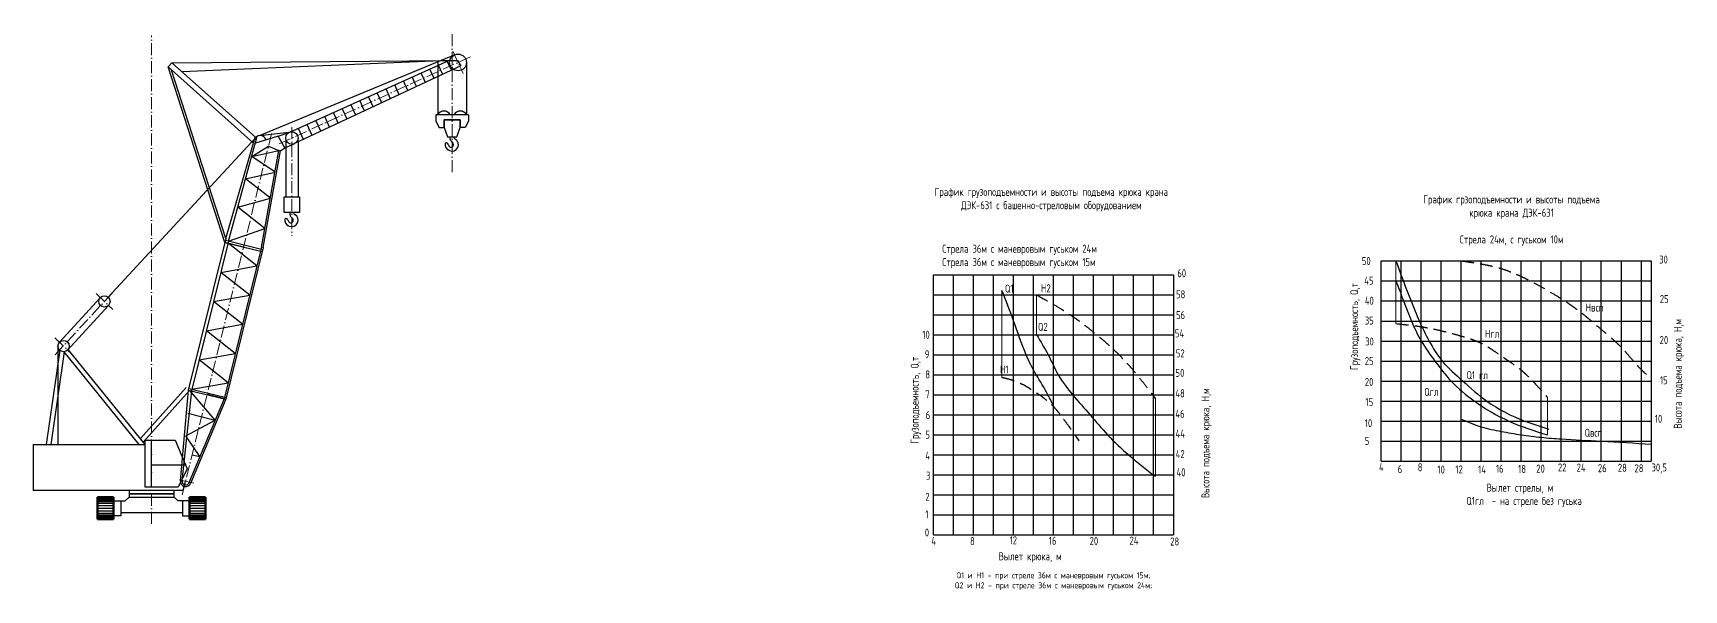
# Model space of a CAD drawing. Header units: millimetres. Extents: x -58030 to 120823, y -37258 to 51217.
# Drawn here: x -57260 to 25274, y -34321 to -6496 of the extents above; entities that cross this region are included whole.
import ezdxf

# ---------------------------------------------------------------- set-up
doc = ezdxf.new("R2010")
doc.units = ezdxf.units.MM
doc.linetypes.add('ACAD_ISO10W100', pattern=[18, 12, -3, 0, -3])
doc.linetypes.add('штриховая2', pattern=[9.525, 6.35, -3.175])
doc.layers.add('Контур', color=7, linetype='Continuous', lineweight=25)
doc.layers.add('кран ДЭК-631', color=7, linetype='Continuous', lineweight=25)
doc.styles.get("Standard").update_dxf_attribs({"font": 'romant.shx', "width": 0.75, "height": 250})

# ---------------------------------------------------------------- blocks, each defined once
blk = doc.blocks.new('A$C06A03142')
at = {"layer": 'кран ДЭК-631', "color": 7, "lineweight": 25}
for p, q in [((0, 0), (0, 10000)), ((0, 10000), (13500, 10000)), ((1000, 0), (1000, 10000)), ((2000, 0), (2000, 10000)), ((3000, 0), (3000, 10000)), ((4000, 0), (4000, 10000)), ((5000, 0), (5000, 10000)), ((6000, 0), (6000, 10000)), ((7000, 0), (7000, 10000)), ((8000, 0), (8000, 10000)), ((9000, 0), (9000, 10000)), ((10000, 0), (10000, 10000)), ((11000, 0), (11000, 10000)), ((12000, 10000), (12000, 0)), ((13000, 10000), (13000, 0)), ((13500, 10000), (13500, 0)), ((0, 9000), (13500, 9000)), ((0, 8000), (13500, 8000)), ((0, 7000), (13500, 7000)), ((0, 6000), (13500, 6000)), ((0, 5000), (13500, 5000)), ((0, 4000), (13500, 4000)), ((0, 3000), (13500, 3000)), ((0, 2000), (13500, 2000)), ((0, 1000), (13500, 1000)), ((0, 0), (12000, 0)), ((1000, 0), (13500, 0))]:
    blk.add_line(p, q, dxfattribs=at)
at = {"layer": 'кран ДЭК-631', "color": 1, "lineweight": 15}
for p, q in [((737, 6869), (737, 10000)), ((4000, 2097), (4000, 10000)), ((13500, 844), (13500, 4128)), ((8307, 1309), (8307, 3183))]:
    blk.add_line(p, q, dxfattribs=at)
at = {"layer": 'кран ДЭК-631', "color": 1, "lineweight": 30}
for points in [[(737, 10000), (1491, 8000), (1906, 7000), (2394, 6000), (3052, 5000), (4078, 4000), (5281, 3000), (7177, 2000), (8374, 1604)], [(737, 9000), (1116, 8000), (1511, 7000), (2000, 6000), (2681, 5000), (3491, 4000), (4663, 3000), (6383, 2000), (8307, 1309)], [(4000, 2097), (5000, 1713), (6000, 1485), (7000, 1315), (8000, 1190), (9000, 1105), (11000, 1000), (13500, 844)]]:
    blk.add_spline(points, degree=3, dxfattribs=at)
at = {"layer": 'кран ДЭК-631', "color": 1, "linetype": 'штриховая2', "lineweight": 30, "ltscale": 100}
for points in [[(4000, 10000), (6000, 9619), (8000, 8708), (10000, 7415), (11000, 6579), (12000, 5685), (13000, 4571), (13500, 4128)], [(737, 6869), (2000, 6718), (4000, 6248), (5000, 5891), (6000, 5257), (7000, 4544), (7573, 4000), (8307, 3183)]]:
    blk.add_spline(points, degree=3, dxfattribs=at)
at = {"layer": 'кран ДЭК-631', "color": 7, "lineweight": 25, "width": 0.75}
for s, p in [('50', (-969, 9794)), ('30', (13894, 9871)), ('45', (-847, 8819)), ('25', (13926, 7895)), ('40', (-820, 7814)), ('35', (-820, 6823)), ('30', (-802, 5778)), ('20', (13918, 5851)), ('25', (-820, 4799)), ('20', (-820, 3754)), ('15', (13934, 3840)), ('15', (-784, 2754)), ('10', (-820, 1696)), ('10', (13680, 1914)), ('5', (-820, 813)), ('4', (-111, -500)), ('6', (825, -600)), ('8', (1827, -507)), ('10', (2812, -624)), ('12', (3710, -616)), ('14', (4846, -616)), ('16', (5735, -578)), ('18', (6845, -593)), ('20', (7751, -578)), ('22', (8837, -515)), ('24', (9770, -525)), ('26', (10832, -554)), ('28', (11830, -530)), ('28', (12663, -556)), ('30,5', (13512, -518))]:
    blk.add_text(s, height=400, dxfattribs=at).set_placement(p)
at = {"layer": 'кран ДЭК-631', "color": 1, "lineweight": 30, "width": 0.75}
for s, p in [('Нвсп', (10218, 7472)), ('Нгл', (5178, 6159)), ('Q1 гл', (4261, 4095)), ('Qгл', (2149, 3259)), ('Qвсп', (10167, 1216))]:
    blk.add_text(s, height=400, dxfattribs=at).set_placement(p)
at = {"layer": 'кран ДЭК-631', "color": 7, "lineweight": 25, "char_height": 400, "attachment_point": 5}
for s, insert, width in [('{\\Fromant.shx|c204;График грзоподъемности и высоты подъема крюка крана ДЭК-631\\P\\PСтрела 24м, с гуськом 10м}', (6516, 12023), 10808.14), ('{\\C7;Вылет стрелы, м}', (6934, -1381), 6375.58), ('Q{\\Fromant.shx|c204;1гл  - на стреле без гуська}', (7141, -2042), 8914.23)]:
    blk.add_mtext(s, dxfattribs=dict(at, insert=insert, width=width))
at = {"layer": 'кран ДЭК-631', "color": 7, "lineweight": 25, "char_height": 400, "attachment_point": 1, "rotation": 90}
for s, insert, width in [('{\\Fromant.shx|c204;Грузоподъемность, }Q{\\Fromant.shx|c204;,т}', (-1552, 4551), 6195.39), ('{\\Fromant.shx|c204;Высота подъема крюка, Н,м}', (14627, 1623), 9046.76)]:
    blk.add_mtext(s, dxfattribs=dict(at, insert=insert, width=width))
blk = doc.blocks.new('A$C4DDD44B5')
at = {"layer": 'кран ДЭК-631', "color": 7, "lineweight": 25}
for p, q in [((0, 0), (0, 13000)), ((0, 13000), (12000, 13000)), ((1000, 0), (1000, 13000)), ((2000, 0), (2000, 13000)), ((3000, 0), (3000, 13000)), ((4000, 0), (4000, 13000)), ((5000, 0), (5000, 13000)), ((6000, 0), (6000, 13000)), ((7000, 0), (7000, 13000)), ((8000, 0), (8000, 13000)), ((9000, 0), (9000, 13000)), ((10000, 0), (10000, 13000)), ((11000, 0), (11000, 13000)), ((12000, 13000), (12000, 0)), ((0, 12000), (12000, 12000)), ((0, 11000), (12000, 11000)), ((0, 10000), (12000, 10000)), ((0, 9000), (12000, 9000)), ((0, 8000), (12000, 8000)), ((0, 7000), (12000, 7000)), ((0, 6000), (12000, 6000)), ((0, 5000), (12000, 5000)), ((0, 4000), (12000, 4000)), ((0, 3000), (12000, 3000)), ((0, 2000), (12000, 2000)), ((0, 1000), (12000, 1000)), ((0, 0), (12000, 0))]:
    blk.add_line(p, q, dxfattribs=at)
at = {"layer": 'кран ДЭК-631', "color": 1, "lineweight": 15}
for p, q in [((3418, 7872), (3418, 12217)), ((5150, 10000), (5150, 11992)), ((11091, 2928), (11091, 6799))]:
    blk.add_line(p, q, dxfattribs=at)
at = {"layer": 'кран ДЭК-631', "color": 1, "lineweight": 30}
for points in [[(6027, 6378), (5720, 7000), (5134, 8000), (4629, 9000), (4000, 10700), (3418, 12217)], [(5150, 10000), (5726, 9000), (6238, 8000), (6953, 7000), (7829, 6000), (8701, 5000), (9743, 4000), (11091, 2928)]]:
    blk.add_spline(points, degree=3, dxfattribs=at)
at = {"layer": 'кран ДЭК-631', "color": 1, "linetype": 'штриховая2', "lineweight": 30, "ltscale": 100}
for points in [[(5135, 12000), (6000, 11512), (7000, 10883), (8000, 10128), (9000, 9265), (10000, 8206), (11091, 6799)], [(3418, 7872), (4015, 7713), (5013, 7189), (6002, 6405), (6343, 5994), (7265, 4708)]]:
    blk.add_spline(points, degree=3, dxfattribs=at)
at = {"layer": 'кран ДЭК-631', "color": 7, "lineweight": 25, "width": 0.75}
for s, p in [('60', (12185, 12874)), ('58', (12121, 11819)), ('56', (12121, 10780)), ('10', (-561, 9802)), ('54', (12065, 9871)), ('9', (-438, 8826)), ('52', (12113, 8871)), ('50', (12097, 7895)), ('8', (-411, 7821)), ('7', (-411, 6830)), ('48', (12089, 6875)), ('6', (-393, 5785)), ('46', (12089, 5851)), ('5', (-411, 4807)), ('44', (12097, 4856)), ('4', (-411, 3762)), ('42', (12105, 3840)), ('40', (12145, 2928)), ('3', (-375, 2762)), ('2', (-411, 1703)), ('1', (-411, 821)), ('0', (-438, -80)), ('4', (-111, -500)), ('8', (1827, -507)), ('12', (3802, -469)), ('16', (5763, -492)), ('20', (7803, -500)), ('24', (9796, -485)), ('28', (11830, -530))]:
    blk.add_text(s, height=400, dxfattribs=at).set_placement(p)
at = {"layer": 'кран ДЭК-631', "color": 1, "lineweight": 25, "width": 0.75}
for s, p in [('Q1', (3566, 12106)), ('H2', (5375, 12124)), ('Q2', (5220, 10195)), ('H1', (3322, 8065))]:
    blk.add_text(s, height=400, dxfattribs=at).set_placement(p)
at = {"layer": 'кран ДЭК-631', "color": 5, "lineweight": 25, "attachment_point": 5}
for s, insert, char_height, width in [('{\\Fromant.shx|c204;\\C7;График грузоподъемности и высоты подъема крюка крана ДЭК-631 с башенно-стреловым оборудованием}', (5890, 16751), 400, 12751.16), ('{\\Fromant.shx|c204;\\C7;Вылет крюка, м}', (4830, -1123), 400, 12751.16), ('{\\C7;Q\\Fromant.shx|c204;1 и Н1 - при стреле 36м с маневровым гуськом 15м;\\PQ2 и Н2 - при стреле 36м с маневровым гуськом 24м;}', (5996, -2309), 300, 14187.66)]:
    blk.add_mtext(s, dxfattribs=dict(at, insert=insert, char_height=char_height, width=width))
at = {"layer": 'кран ДЭК-631', "color": 7, "lineweight": 25, "insert": (437, 14499), "char_height": 400, "width": 12082.16, "attachment_point": 1}
blk.add_mtext('Стрела 36м с маневровым гуськом 24м\\PСтрела 36м с маневровым гуськом 15м', dxfattribs=at)
at = {"layer": 'кран ДЭК-631', "color": 7, "lineweight": 25, "char_height": 400, "attachment_point": 1, "rotation": 90}
for s, insert, width in [('{\\Fromant.shx|c204;Грузоподъемность, }Q{\\Fromant.shx|c204;,т}', (-1143, 4558), 6195.39), ('{\\Fromant.shx|c204;Высота подъема крюка, Н,м}', (13393, 1841), 9046.76)]:
    blk.add_mtext(s, dxfattribs=dict(at, insert=insert, width=width))
blk = doc.blocks.new('гусеницы попер')
at = {"color": 30, "lineweight": 50, "true_color": 0xeb7500}
for p, q in [((-2700, -170), (-1900, -170)), ((-2700, -170), (-2700, -1261)), ((-1900, -170), (-1900, -1261)), ((1900, -170), (1900, -1261)), ((1900, -170), (2700, -170)), ((2700, -170), (2700, -1261)), ((-2700, -1261), (-1900, -1261)), ((1900, -1261), (2700, -1261))]:
    blk.add_line(p, q, dxfattribs=at)
at = {"color": 30, "lineweight": 25, "true_color": 0xeb7500}
for p, q in [((-2700, -211), (-1900, -211)), ((-2700, -260), (-1900, -260)), ((-2700, -314), (-1900, -314)), ((-2700, -380), (-1900, -380)), ((-2700, -462), (-1900, -462)), ((-2700, -577), (-1900, -577)), ((-2700, -716), (-1900, -716)), ((-2700, -716), (-1900, -716)), ((1900, -211), (2700, -211)), ((1900, -260), (2700, -260)), ((1900, -314), (2700, -314)), ((1900, -380), (2700, -380)), ((1900, -462), (2700, -462)), ((1900, -577), (2700, -577)), ((1900, -716), (2700, -716)), ((-2700, -854), (-1900, -854)), ((-2700, -969), (-1900, -969)), ((-2700, -1051), (-1900, -1051)), ((-2700, -1117), (-1900, -1117)), ((-2700, -1172), (-1900, -1172)), ((-2700, -1220), (-1900, -1220)), ((1900, -854), (2700, -854)), ((1900, -969), (2700, -969)), ((1900, -1051), (2700, -1051)), ((1900, -1117), (2700, -1117)), ((1900, -1172), (2700, -1172)), ((1900, -1220), (2700, -1220))]:
    blk.add_line(p, q, dxfattribs=at)
at = {"color": 30, "lineweight": 30, "true_color": 0xeb7500}
for p, q in [((-1900, -355), (-1329, -355)), ((-1540, -355), (-1540, -1097)), ((-1329, -355), (-1123, -170)), ((1329, -355), (1123, -170)), ((1900, -355), (1329, -355)), ((1540, -355), (1540, -1097)), ((-1540, -1097), (-1900, -1097)), ((-1540, -941), (1540, -941)), ((1540, -1097), (1900, -1097))]:
    blk.add_line(p, q, dxfattribs=at)
blk.add_lwpolyline([(1123, 0), (-1123, 0), (-1123, -170), (1123, -170)], close=True, dxfattribs=at)
blk = doc.blocks.new('ДЭК-631 корпус прод')
at = {"color": 30, "lineweight": 30, "true_color": 0xeb7500}
for p, q in [((-4596, 7174), (-5272, 2469)), ((-4380, 7098), (-5045, 2469)), ((-618, 2469), (-4380, 7098)), ((-329, 2469), (-4180, 7208)), ((1718, 5318), (-562, 2756)), ((1886, 5169), (-419, 2579)), ((-5930, 2469), (-5930, 170)), ((0, 1443), (1700, 1443)), ((1573, 170), (1696, 626))]:
    blk.add_line(p, q, dxfattribs=at)
at = {"color": 7, "lineweight": 30}
blk.add_line((-4685, 7379), (-4685, 2469), dxfattribs=at)
at = {"color": 7, "linetype": 'ACAD_ISO10W100', "lineweight": 18, "ltscale": 50}
blk.add_lwpolyline([(0, -1492), (0, -1492), (0, 22894)], dxfattribs=at)
at = {"color": 30, "lineweight": 30, "true_color": 0xeb7500}
for points in [[(-5930, 2469), (-477, 2469), (-329, 2469), (-329, 2680), (1181, 2680), (1781, 1251), (1319, 326), (-329, 326), (-329, 2469)], [(0, 326), (0, 2680)], [(1573, 170), (-5930, 170)]]:
    blk.add_lwpolyline(points, dxfattribs=at)
blk.add_lwpolyline([(1123, 170), (-1123, 170), (-1123, 0), (1123, 0)], close=True, dxfattribs=at)
blk.add_circle((-4403, 7379), 281, dxfattribs=at)
blk = doc.blocks.new('Стрела 18м')
at = {"color": 7, "linetype": 'ACAD_ISO10W100', "lineweight": 18, "ltscale": 50}
for p, q in [((13367, 21487), (13876, 20367)), ((14237, 21207), (4656, 16852)), ((-167, -673), (4325, 17473)), ((407, -101), (-407, 101))]:
    blk.add_line(p, q, dxfattribs=at)
at = {"color": 32, "lineweight": 30}
for p, q in [((-868, 20699), (-682, 20908)), ((1964, 11935), (-868, 20699)), ((3404, 16894), (-868, 20699)), ((-682, 20908), (13160, 21023)), ((3491, 17192), (-682, 20908)), ((13160, 21023), (-183, 20464)), ((5215, 17444), (13160, 21023)), ((13759, 20752), (5445, 16870)), ((12858, 20332), (12649, 20793)), ((13293, 20535), (13086, 20990)), ((13160, 21023), (13598, 21023)), ((13598, 21023), (13759, 20752)), ((2014, 12137), (-697, 20547)), ((11117, 19519), (10897, 20004)), ((11552, 19722), (11335, 20201)), ((11988, 19925), (11773, 20398)), ((12423, 20128), (12211, 20595)), ((8941, 18503), (8708, 19018)), ((9377, 18706), (9146, 19215)), ((9812, 18909), (9583, 19412)), ((10247, 19112), (10021, 19609)), ((10682, 19316), (10459, 19807)), ((7201, 17690), (6956, 18229)), ((7636, 17893), (7394, 18426)), ((8071, 18097), (7832, 18623)), ((8506, 18300), (8270, 18820)), ((4626, 17245), (5215, 17444)), ((5894, 17083), (5644, 17633)), ((6330, 17284), (6081, 17834)), ((6766, 17487), (6518, 18031)), ((2014, 12137), (3487, 17195)), ((2150, 12002), (3566, 17170)), ((3799, 11695), (4664, 16530)), ((3881, 11675), (4746, 16510)), ((4957, 16662), (5435, 16866)), ((4476, 15440), (3307, 16224)), ((3001, 15107), (4476, 15440)), ((4241, 14143), (3001, 15107)), ((2612, 13688), (4241, 14143)), ((3968, 12629), (2612, 13688)), ((2150, 12002), (3968, 12629)), ((2014, 12137), (138, 4561)), ((2150, 12002), (298, 4521)), ((3799, 11695), (1924, 4119)), ((1964, 11935), (3831, 11473)), ((1990, 12041), (3857, 11579)), ((3881, 11675), (2005, 4098)), ((3569, 10765), (2124, 11895)), ((1763, 10439), (3569, 10765)), ((3208, 9305), (1763, 10439)), ((1402, 8980), (3208, 9305)), ((2847, 7846), (1402, 8980)), ((1041, 7520), (2847, 7846)), ((2485, 6386), (1041, 7520)), ((679, 6061), (2485, 6386)), ((2124, 4927), (679, 6061)), ((138, 4561), (-262, 23)), ((298, 4521), (-179, 16)), ((138, 4561), (2005, 4098)), ((158, 4641), (2025, 4179)), ((1480, 3061), (219, 4540)), ((318, 4601), (2124, 4927)), ((2005, 4098), (1072, 4330)), ((119, 3397), (1480, 3061)), ((1924, 4119), (166, -70)), ((2005, 4098), (242, -102)), ((20, 2278), (1480, 3061)), ((714, 1235), (20, 2278)), ((329, 1330), (714, 1235))]:
    blk.add_line(p, q, dxfattribs=at)
at = {"color": 7, "lineweight": 30}
for q in [(13476, 21321), (5314, 17460)]:
    blk.add_line((3703, 17271), q, dxfattribs=at)
at = {"color": 1, "lineweight": 25}
blk.add_line((2897, 11704), (1964, 11935), dxfattribs=at)
at = {"color": 32, "lineweight": 30}
for points in [[(3307, 16224), (4664, 16530), (4746, 16510), (4957, 16662), (4626, 17245), (3492, 16896)], [(3307, 16224), (4144, 16740), (4664, 16530)]]:
    blk.add_lwpolyline(points, dxfattribs=at)
at = {"color": 5, "lineweight": 25}
for points in [[(3491, 17192), (3571, 17168)], [(4746, 16510), (4664, 16530)]]:
    blk.add_lwpolyline(points, dxfattribs=at)
at = {"color": 32, "lineweight": 30}
for centre, radius in [((13622, 20927), 420), ((5314, 17151), 309)]:
    blk.add_circle(centre, radius, dxfattribs=at)
for centre, radius, start, end in [((3735, 16971), 301, 17.13012, 163.76247), ((0, 0), 263, 166.09708, 346.09708), ((0, 0), 180, 166.09708, 346.09708)]:
    blk.add_arc(centre, radius, start, end, dxfattribs=at)
blk = doc.blocks.new('полиспаст')
at = {"color": 7, "lineweight": 30}
for p, q in [((9620, 10430), (2232, 2439)), ((-202, 196), (1839, 2428)), ((202, -196), (2244, 2037))]:
    blk.add_line(p, q, dxfattribs=at)
at = {"color": 7, "linetype": 'ACAD_ISO10W100', "lineweight": 18, "ltscale": 50}
for p, q in [((2431, 2654), (-518, -536)), ((1624, 2636), (2458, 1829)), ((-429, 415), (405, -392))]:
    blk.add_line(p, q, dxfattribs=at)
at = {"color": 30, "lineweight": 30, "true_color": 0xeb7500}
blk.add_circle((2041, 2232), 281, dxfattribs=at)
blk = doc.blocks.new('Крюк мал')
at = {"layer": 'кран ДЭК-631', "color": 7, "linetype": 'ACAD_ISO10W100', "lineweight": 18, "ltscale": 50}
blk.add_line((0, 549), (0, -4889), dxfattribs=at)
at = {"layer": 'кран ДЭК-631', "color": 7, "lineweight": 30}
for p, q in [((-309, -122), (-309, -2941)), ((309, -122), (309, -2941))]:
    blk.add_line(p, q, dxfattribs=at)
at = {"layer": 'кран ДЭК-631', "color": 32, "lineweight": 30}
for p, q in [((-309, -2941), (309, -2941)), ((-322, -4024), (-341, -4045)), ((-289, -4014), (-309, -4017)), ((-201, -4081), (-169, -4159)), ((-91, -3842), (-91, -3714)), ((-63, -3915), (39, -4029)), ((-130, -4402), (-167, -4387)), ((-130, -4402), (-167, -4387))]:
    blk.add_line(p, q, dxfattribs=at)
blk.add_lwpolyline([(-390, -2941), (390, -2941), (390, -3714), (-390, -3714)], close=True, dxfattribs=at)
for centre, radius, start, end in [((-54, -4112), 298, 169.12915, 247.59425), ((-324, -4060), 22, 138.44183, 169.12915), ((-306, -4039), 22, 97.84218, 138.44183), ((-286, -4036), 22, 78.66119, 97.84218), ((-303, -4123), 110, 22.43278, 78.66119), ((-54, -4112), 124, 202.43278, 41.78888), ((-8, -4105), 321, 247.59425, 61.23539), ((19, -3842), 110, 180, 221.78888), ((200, -3727), 110, 180, 241.23539)]:
    blk.add_arc(centre, radius, start, end, dxfattribs=at)
blk = doc.blocks.new('Крюк бол')
at = {"layer": 'кран ДЭК-631', "color": 7, "linetype": 'ACAD_ISO10W100', "lineweight": 18, "ltscale": 50}
blk.add_line((-716, -5487), (-716, 1469), dxfattribs=at)
at = {"layer": 'кран ДЭК-631', "color": 7, "lineweight": 30}
for p, q in [((-1432, 35), (-1432, -2623)), ((0, 0), (0, -2623))]:
    blk.add_line(p, q, dxfattribs=at)
at = {"layer": 'кран ДЭК-631', "color": 32, "lineweight": 30}
for p, q in [((-1115, -3251), (-953, -3718)), ((-480, -3718), (-317, -3251)), ((-1038, -4028), (-1057, -4049)), ((-1005, -4018), (-1025, -4021)), ((-953, -3718), (-480, -3718)), ((-917, -4084), (-885, -4163)), ((-807, -3846), (-807, -3718)), ((-779, -3919), (-677, -4033)), ((-846, -4406), (-883, -4391)), ((-846, -4406), (-883, -4391))]:
    blk.add_line(p, q, dxfattribs=at)
for points in [[(103, -2623), (-1535, -2623), (-1535, -2935), (-1372, -3251), (-1115, -3251), (-1115, -2860), (-317, -2860), (-317, -3251)], [(103, -2623), (103, -2623), (103, -2935), (-60, -3251), (-317, -3251), (-317, -2860), (-1115, -2860), (-1115, -3251)]]:
    blk.add_lwpolyline(points, dxfattribs=at)
for centre, radius, start, end in [((-1124, -2768), 341, 25.26946, 154.73054), ((-308, -2768), 341, 25.26946, 154.73054), ((-770, -4116), 298, 169.12915, 247.59425), ((-1040, -4064), 22, 138.44183, 169.12915), ((-1022, -4043), 22, 97.84218, 138.44183), ((-1002, -4040), 22, 78.66119, 97.84218), ((-1019, -4126), 110, 22.43278, 78.66119), ((-770, -4116), 124, 202.43278, 41.78888), ((-724, -4109), 321, 247.59425, 61.23539), ((-697, -3846), 110, 180, 221.78888), ((-516, -3731), 110, 180, 241.23539)]:
    blk.add_arc(centre, radius, start, end, dxfattribs=at)
blk = doc.blocks.new('стрела 18м в сборе')
at = {"layer": 'Контур', "color": 7, "lineweight": 20}
for name, p in [('Крюк бол', (14042, 20927)), ('Крюк мал', (5314, 17151))]:
    blk.add_blockref(name, p, dxfattribs=at)
at = {"layer": 'кран ДЭК-631', "color": 7, "lineweight": 20}
for name, p in [('Стрела 18м', (0, 0)), ('полиспаст', (-6099, 6753))]:
    blk.add_blockref(name, p, dxfattribs=at)

msp = doc.modelspace()

# ---------------------------------------------------------------- block references
at = {"layer": 'кран ДЭК-631', "color": 7, "lineweight": 20}
for name, p in [('стрела 18м в сборе', (-49634.4, -28891.9)), ('ДЭК-631 корпус прод', (-51330.4, -29517.8)), ('гусеницы попер', (-51330.4, -29517.8))]:
    msp.add_blockref(name, p, dxfattribs=at)
at = {"layer": 'кран ДЭК-631', "color": 1, "lineweight": 90}
for name, p in [('A$C4DDD44B5', (-12241.3, -31571)), ('A$C06A03142', (10138, -27883.7))]:
    msp.add_blockref(name, p, dxfattribs=at)

doc.saveas('drawing.dxf')
